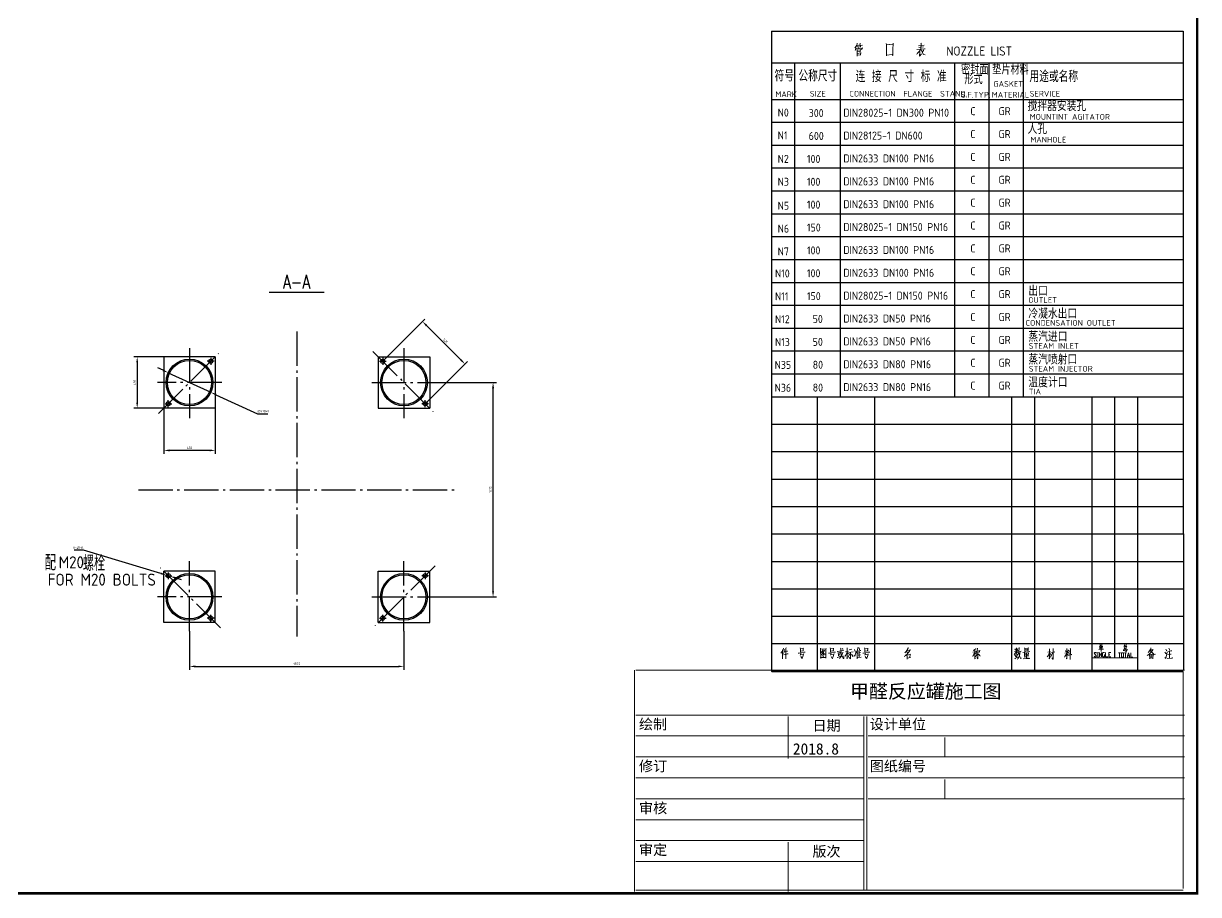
# Model space of a CAD drawing. Header units: millimetres. Extents: x 494 to 1457, y -714 to -33.
# Drawn here: x 943 to 1457, y -714 to -333 of the extents above; entities that cross this region are included whole.
import ezdxf
from ezdxf.enums import TextEntityAlignment as Align

# ---------------------------------------------------------------- set-up
doc = ezdxf.new("R2010")
doc.units = ezdxf.units.MM
doc.linetypes.add('CENTER', pattern=[20, 15, -2, 1, -2])
doc.layers.get('0').update_dxf_attribs({"color": 4, "linetype": 'CONTINUOUS'})
doc.layers.get('Defpoints').update_dxf_attribs({"linetype": 'CONTINUOUS'})
for name, color, linetype in [('1', 7, 'CONTINUOUS'), ('2', 5, 'CONTINUOUS'), ('3', 1, 'CENTER'), ('6', 1, 'CONTINUOUS'), ('实线', 1, 'CONTINUOUS')]:
    doc.layers.add(name, color=color, linetype=linetype)
doc.layers.add('标注', color=7, linetype='CONTINUOUS', lineweight=18)
doc.styles.add('ACISOTS', font='isocp.shx', dxfattribs={"height": 1, "bigfont": 'gbcbig.shx'})
doc.styles.add('HZ5', font='txt.shx', dxfattribs={"width": 0.75})
doc.styles.add('WMF-华文楷体0', font='STKAITI.TTF')
doc.styles.add('WMF-宋体0', font='')
doc.styles.get('WMF-宋体0').set_extended_font_data('SimSun')
doc.dimstyles.new('20', dxfattribs={"dimtxt": 3.5, "dimasz": 2.5, "dimexe": 0.5, "dimexo": 0.5, "dimtad": 1, "dimdec": 0, "dimlfac": 20, "dimzin": 0, "dimdsep": 46, "dimtxsty": 'HZ5', "dimcen": 0, "dimadec": 0, "dimazin": 0, "dimtfac": 0.857143, "dimtdec": 0, "dimtmove": 0, "dimatfit": 0, "dimfxl": 0, "dimtvp": 1.5, "dimtolj": 1, "dimtzin": 0, "dimarcsym": 0})
doc.dimstyles.new('副本20', dxfattribs={"dimtxt": 3.5, "dimasz": 2.5, "dimexe": 0.5, "dimexo": 0.5, "dimtad": 1, "dimtih": 1, "dimtoh": 1, "dimdec": 0, "dimlfac": 20, "dimzin": 0, "dimdsep": 46, "dimtxsty": 'HZ5', "dimcen": 0, "dimadec": 0, "dimazin": 0, "dimtfac": 0.857143, "dimtdec": 0, "dimtmove": 0, "dimatfit": 0, "dimfxl": 0, "dimtvp": 1.5, "dimtolj": 1, "dimtzin": 0, "dimarcsym": 0})

# ---------------------------------------------------------------- blocks, each defined once
blk = doc.blocks.new('*U68')
at = {"layer": '1', "color": 7, "linetype": 'Continuous'}
blk.add_line((636.04, 469.57), (652.04, 469.57), dxfattribs=at)
at = {"layer": '1', "color": 0, "linetype": 'Continuous', "style": 'HZ5', "width": 0.75}
blk.add_text('A-A', height=4, dxfattribs=at).set_placement((644.04, 472.57), align=Align.MIDDLE)
blk = doc.blocks.new('*D195')
at = {"layer": '1', "color": 0, "lineweight": -2, "transparency": 16777216}
for p, q in [((1123.66, -490.21), (1150.05, -490.21)), ((1148.55, -581.46), (1148.55, -492.71)), ((1123.66, -583.96), (1150.05, -583.96))]:
    blk.add_line(p, q, dxfattribs=at)
at = {"layer": '1', "color": 0, "transparency": 16777216}
for points in [[(1148.13, -492.71), (1148.97, -492.71), (1148.55, -490.21)], [(1148.13, -581.46), (1148.97, -581.46), (1148.55, -583.96)]]:
    blk.add_solid(points, dxfattribs=at)
at = {"layer": 'Defpoints', "color": 0, "transparency": 16777216}
for p in [(1123.66, -490.21), (1148.55, -490.21), (1123.66, -583.96)]:
    blk.add_point(p, dxfattribs=at)
at = {"layer": '1', "color": 0, "transparency": 16777216, "insert": (1147.42, -537.09), "char_height": 1, "attachment_point": 5, "rotation": 90, "style": 'ACISOTS'}
blk.add_mtext('\\A1;1875', dxfattribs=at)
blk = doc.blocks.new('*D196')
at = {"layer": '1', "color": 0, "lineweight": -2, "transparency": 16777216}
for p, q in [((1015.83, -598.93), (1015.83, -615.86)), ((1109.58, -598.93), (1109.58, -615.86)), ((1018.33, -614.36), (1107.08, -614.36))]:
    blk.add_line(p, q, dxfattribs=at)
at = {"layer": '1', "color": 0, "transparency": 16777216}
for points in [[(1018.33, -613.95), (1018.33, -614.78), (1015.83, -614.36)], [(1107.08, -613.95), (1107.08, -614.78), (1109.58, -614.36)]]:
    blk.add_solid(points, dxfattribs=at)
at = {"layer": 'Defpoints', "color": 0, "transparency": 16777216}
for p in [(1015.83, -598.93), (1109.58, -598.93), (1109.58, -614.36)]:
    blk.add_point(p, dxfattribs=at)
at = {"layer": '1', "color": 0, "transparency": 16777216, "insert": (1062.71, -613.24), "char_height": 1, "attachment_point": 5, "style": 'ACISOTS'}
blk.add_mtext('\\A1;1875', dxfattribs=at)
blk = doc.blocks.new('*D197')
at = {"layer": '1', "color": 0, "lineweight": -2, "transparency": 16777216}
for p, q in [((1004.58, -501.46), (1004.58, -521.4)), ((1027.08, -501.46), (1027.08, -521.4)), ((1024.58, -519.9), (1007.08, -519.9))]:
    blk.add_line(p, q, dxfattribs=at)
at = {"layer": '1', "color": 0, "transparency": 16777216}
for points in [[(1007.08, -519.49), (1007.08, -520.32), (1004.58, -519.9)], [(1024.58, -519.49), (1024.58, -520.32), (1027.08, -519.9)]]:
    blk.add_solid(points, dxfattribs=at)
at = {"layer": 'Defpoints', "color": 0, "transparency": 16777216}
for p in [(1004.58, -501.46), (1027.08, -501.46), (1004.58, -519.9)]:
    blk.add_point(p, dxfattribs=at)
at = {"layer": '1', "color": 0, "transparency": 16777216, "insert": (1015.83, -518.78), "char_height": 1, "attachment_point": 5, "style": 'ACISOTS'}
blk.add_mtext('\\A1;450', dxfattribs=at)
blk = doc.blocks.new('*D198')
at = {"layer": '1', "color": 0, "lineweight": -2, "transparency": 16777216}
for p, q in [((1100.3, -480.93), (1118.75, -462.49)), ((1119.46, -465.32), (1134.48, -480.34)), ((1118.86, -499.5), (1137.31, -481.05))]:
    blk.add_line(p, q, dxfattribs=at)
at = {"layer": '1', "color": 0, "transparency": 16777216}
for points in [[(1119.75, -465.02), (1119.16, -465.61), (1117.69, -463.55)], [(1134.78, -480.05), (1134.19, -480.64), (1136.25, -482.11)]]:
    blk.add_solid(points, dxfattribs=at)
at = {"layer": 'Defpoints', "color": 0, "transparency": 16777216}
for p in [(1100.3, -480.93), (1136.25, -482.11), (1118.86, -499.5)]:
    blk.add_point(p, dxfattribs=at)
at = {"layer": '1', "color": 0, "transparency": 16777216, "insert": (1127.76, -472.03), "char_height": 1, "attachment_point": 5, "rotation": 315, "style": 'ACISOTS'}
blk.add_mtext('\\A1;525', dxfattribs=at)
blk = doc.blocks.new('*D199')
at = {"layer": '1', "color": 0, "lineweight": -2, "transparency": 16777216}
for p, q in [((1004.58, -478.96), (991.45, -478.96)), ((992.95, -481.46), (992.95, -498.96)), ((1004.58, -501.46), (991.45, -501.46))]:
    blk.add_line(p, q, dxfattribs=at)
at = {"layer": '1', "color": 0, "transparency": 16777216}
for points in [[(992.53, -481.46), (993.37, -481.46), (992.95, -478.96)], [(992.53, -498.96), (993.37, -498.96), (992.95, -501.46)]]:
    blk.add_solid(points, dxfattribs=at)
at = {"layer": 'Defpoints', "color": 0, "transparency": 16777216}
for p in [(1004.58, -478.96), (992.95, -501.46), (1004.58, -501.46)]:
    blk.add_point(p, dxfattribs=at)
at = {"layer": '1', "color": 0, "transparency": 16777216, "insert": (991.82, -490.21), "char_height": 1, "attachment_point": 5, "rotation": 90, "style": 'ACISOTS'}
blk.add_mtext('\\A1;450', dxfattribs=at)
blk = doc.blocks.new('*D200')
at = {"layer": '1', "color": 0, "lineweight": -2, "transparency": 16777216}
for p, q in [((1004.26, -484.89), (1001.99, -483.84)), ((1006.53, -485.93), (1025.13, -494.5)), ((1027.4, -495.54), (1045.48, -503.86)), ((1045.48, -503.86), (1050.11, -503.86))]:
    blk.add_line(p, q, dxfattribs=at)
at = {"layer": '1', "color": 0, "transparency": 16777216}
for points in [[(1004.44, -484.51), (1004.09, -485.27), (1006.53, -485.93)], [(1027.58, -495.16), (1027.23, -495.92), (1025.13, -494.5)]]:
    blk.add_solid(points, dxfattribs=at)
at = {"layer": 'Defpoints', "color": 0, "transparency": 16777216}
for p in [(1006.53, -485.93), (1025.13, -494.5)]:
    blk.add_point(p, dxfattribs=at)
at = {"layer": '1', "color": 0, "transparency": 16777216, "insert": (1048.11, -502.74), "char_height": 1, "attachment_point": 5, "style": 'ACISOTS'}
blk.add_mtext('\\A1;∅410x8', dxfattribs=at)
blk = doc.blocks.new('*D201')
at = {"layer": '1', "color": 0, "lineweight": -2, "transparency": 16777216}
for p, q in [((969.52, -563.59), (965.44, -563.59)), ((1003.3, -573.71), (969.52, -563.59)), ((1007.42, -574.94), (1005.69, -574.43)), ((1009.81, -575.66), (1012.21, -576.38))]:
    blk.add_line(p, q, dxfattribs=at)
at = {"layer": '1', "color": 0, "transparency": 16777216}
for points in [[(1003.42, -573.31), (1003.18, -574.11), (1005.69, -574.43)], [(1009.93, -575.26), (1009.69, -576.06), (1007.42, -574.94)]]:
    blk.add_solid(points, dxfattribs=at)
at = {"layer": 'Defpoints', "color": 0, "transparency": 16777216}
for p in [(1005.69, -574.43), (1007.42, -574.94)]:
    blk.add_point(p, dxfattribs=at)
at = {"layer": '1', "color": 0, "transparency": 16777216, "insert": (967.17, -562.47), "char_height": 1, "attachment_point": 5, "style": 'ACISOTS'}
blk.add_mtext('\\A1;8-∅36', dxfattribs=at)

msp = doc.modelspace()

# ---------------------------------------------------------------- linework, layer by layer
at = {"color": 1}
for p, q in [((1450.299, -496.559), (1270.299, -496.559)), ((1450.299, -508.559), (1270.299, -508.559)), ((1450.299, -520.559), (1270.299, -520.559)), ((1450.299, -532.559), (1270.299, -532.559)), ((1450.299, -544.559), (1270.299, -544.559)), ((1450.299, -556.559), (1270.299, -556.559)), ((1450.299, -568.559), (1270.299, -568.559)), ((1450.299, -580.559), (1270.299, -580.559)), ((1450.299, -592.559), (1270.299, -592.559)), ((1450.299, -604.559), (1270.299, -604.559))]:
    msp.add_line(p, q, dxfattribs=at)
at = {"color": 1, "lineweight": 0, "const_width": 1.058}
msp.add_lwpolyline([(494.737, -713.57), (1456.472, -713.57), (1456.472, -33.873), (494.737, -33.873), (494.737, -713.57)], close=True, dxfattribs=at)
at = {"color": 4, "lineweight": 0}
for points in [[(1307.793, -341.886), (1307.755, -342.129), (1307.543, -342.696), (1307.263, -343.166), (1307.225, -343.211), (1306.976, -343.589), (1306.801, -343.824)], [(1307.157, -343.877), (1307.157, -344.202), (1307.119, -344.392), (1307.051, -344.626), (1306.976, -344.816), (1306.907, -345.005)], [(1307.157, -344.301), (1310.132, -343.968), (1310.026, -343.824), (1309.7, -344.626)], [(1307.505, -342.885), (1308.467, -342.643)], [(1307.649, -342.885), (1307.823, -343.309), (1307.823, -343.635)], [(1308.361, -343.4), (1308.467, -343.733), (1308.467, -344.066)], [(1309.102, -341.796), (1309.102, -342.076), (1308.891, -342.598), (1308.641, -343.12), (1308.497, -343.446)], [(1308.815, -342.885), (1310.132, -342.643)], [(1309.14, -342.885), (1309.277, -343.309), (1309.277, -343.589)], [(1320.501, -341.985), (1320.615, -342.409), (1320.645, -346.284), (1320.645, -346.428), (1320.645, -347.366), (1320.577, -347.041), (1323.128, -346.806), (1323.022, -346.753), (1323.302, -347.185), (1323.34, -346.519), (1323.37, -345.671), (1323.408, -344.581), (1323.446, -341.939), (1323.589, -342.076), (1323.264, -342.219), (1321.992, -342.363), (1321.924, -342.363), (1320.645, -342.507)], [(1334.526, -342.931), (1337.009, -342.696)], [(1334.776, -343.733), (1336.759, -343.499)], [(1335.624, -341.796), (1335.7, -342.03), (1335.662, -344.49)], [(1307.717, -344.581), (1307.717, -344.816), (1307.755, -345.905), (1307.717, -347.465), (1307.687, -347.185), (1307.717, -346.806)], [(1307.755, -346.284), (1309.382, -345.996), (1309.314, -345.905), (1309.14, -346.942), (1309.314, -346.942), (1307.717, -347.132)], [(1307.793, -344.869), (1309.314, -344.679), (1309.246, -344.535), (1309.065, -345.436), (1309.208, -345.436), (1307.755, -345.572)], [(1335.45, -344.535), (1335.238, -344.914), (1334.95, -345.383), (1334.882, -345.482), (1334.708, -345.671), (1334.458, -345.905), (1334.14, -346.239), (1333.929, -346.473), (1333.717, -346.662)], [(1333.891, -344.581), (1337.433, -344.301), (1337.327, -344.255), (1337.153, -344.346)], [(1335.026, -345.338), (1335.094, -345.572), (1335.064, -347.321), (1334.95, -347.465), (1335.874, -346.428)], [(1335.556, -344.626), (1336.759, -346.852), (1337.433, -346.942), (1336.759, -346.753), (1336.585, -346.519)], [(1336.797, -344.816), (1336.759, -345.058), (1336.161, -345.762)], [(1276.549, -606.233), (1276.637, -606.39), (1276.574, -606.315), (1276.606, -611.035), (1276.574, -610.682), (1276.606, -610.09)], [(1282.801, -606.233), (1282.921, -606.705), (1282.921, -608.086), (1282.921, -607.727), (1284.333, -607.531), (1284.1, -607.531), (1284.156, -606.548), (1284.188, -606.39), (1284.245, -606.51), (1284.043, -606.548), (1282.921, -606.705)], [(1296.018, -606.233), (1296.138, -606.705), (1296.138, -608.086), (1296.138, -607.727), (1297.556, -607.531), (1297.316, -607.531), (1297.38, -606.548), (1297.405, -606.39), (1297.468, -606.51), (1297.26, -606.548), (1296.138, -606.705)], [(1303.399, -606.233), (1303.367, -610.367), (1303.31, -611.117), (1303.279, -610.72), (1303.336, -610.285)], [(1308.088, -606.113), (1308.088, -606.315), (1307.855, -607.14), (1307.615, -607.771), (1307.35, -608.401)], [(1308.498, -606.157), (1308.737, -606.787), (1308.737, -606.939), (1308.769, -607.14)], [(1311.006, -606.233), (1311.126, -606.705), (1311.126, -608.086), (1311.126, -607.727), (1312.544, -607.531), (1312.304, -607.531), (1312.367, -606.548), (1312.393, -606.39), (1312.456, -606.51), (1312.248, -606.548), (1311.126, -606.705)], [(1330.047, -606.157), (1330.015, -606.428), (1329.662, -607.058), (1329.454, -607.455), (1329.221, -607.808), (1328.925, -608.199), (1328.629, -608.477)], [(1377.374, -606.233), (1377.431, -606.51), (1377.431, -608.672), (1377.374, -608.401), (1377.431, -608.161)], [(1378.584, -606.157), (1378.584, -606.39), (1378.553, -606.825), (1378.464, -607.374), (1378.376, -607.966), (1378.256, -608.439), (1378.111, -608.874), (1378.08, -608.987)], [(1380.91, -606.233), (1381.004, -606.63), (1381.03, -607.846), (1380.941, -607.651), (1382.593, -607.455), (1382.504, -607.455), (1382.593, -606.271), (1382.681, -606.353), (1381.004, -606.586)], [(1413.741, -605.344), (1413.816, -605.558), (1413.867, -605.962), (1413.867, -606.359), (1413.886, -606.624), (1413.829, -606.453), (1415.033, -606.34), (1414.913, -606.315), (1415.001, -605.489), (1415.052, -605.439), (1415.001, -605.413), (1414.982, -605.464), (1413.848, -605.602)], [(1413.955, -604.846), (1414.169, -605.18), (1414.188, -605.413), (1414.132, -605.13)], [(1414.043, -606.056), (1414.768, -605.911)], [(1414.377, -605.584), (1414.396, -606.926), (1414.415, -607.588), (1414.415, -607.777), (1414.377, -607.613), (1414.396, -607.235)], [(1414.68, -604.777), (1414.787, -604.897), (1414.737, -604.871), (1414.503, -605.533)], [(1424.487, -605.558), (1424.544, -605.773), (1424.575, -606.315), (1424.594, -606.624), (1424.563, -606.434), (1425.18, -606.365), (1425.514, -606.34), (1425.445, -606.34), (1425.533, -605.539), (1425.603, -605.609), (1425.407, -605.653), (1424.544, -605.798)], [(1424.525, -604.947), (1424.79, -605.3), (1424.808, -605.42)], [(1425.445, -604.783), (1425.426, -604.897), (1425.142, -605.703)], [(1436.179, -606.195), (1436.122, -606.51), (1435.945, -606.901), (1435.794, -607.178), (1435.561, -607.569), (1435.321, -607.928), (1435.12, -608.161), (1434.968, -608.319)], [(1275.484, -606.39), (1275.339, -606.901), (1275.131, -607.374), (1274.891, -607.808), (1274.658, -608.161), (1274.482, -608.401), (1274.362, -608.558)], [(1275.131, -607.493), (1275.162, -609.857), (1275.162, -610.525), (1275.162, -610.998), (1275.131, -610.758), (1275.162, -610.33)], [(1275.515, -609.227), (1277.608, -608.829), (1277.463, -608.792), (1277.198, -608.911)], [(1275.988, -606.901), (1275.9, -607.531), (1275.78, -608.086), (1275.66, -608.477), (1275.572, -608.716)], [(1275.988, -608.004), (1277.343, -607.651), (1277.198, -607.651), (1276.959, -607.771)], [(1282.007, -608.514), (1282.385, -608.514), (1283.154, -608.439), (1285.045, -608.161), (1284.837, -608.124), (1284.541, -608.199)], [(1283.123, -608.439), (1282.921, -609.384), (1282.858, -609.227), (1284.421, -608.987), (1284.333, -608.829), (1284.333, -608.987), (1284.156, -609.655), (1284.043, -610.09), (1283.892, -610.443), (1283.772, -610.72), (1283.684, -610.916), (1283.627, -610.96), (1283.098, -610.052), (1283.658, -610.878)], [(1291.682, -606.353), (1291.745, -606.863), (1291.802, -610.916), (1291.77, -610.487), (1293.869, -610.487), (1293.718, -610.443), (1293.428, -610.487)], [(1291.77, -606.863), (1294.253, -606.63), (1294.165, -606.51), (1294.102, -606.863), (1294.077, -610.405), (1294.045, -610.802), (1293.837, -610.487)], [(1292.596, -607.493), (1292.715, -607.531), (1293.541, -607.411), (1293.453, -607.298), (1293.068, -608.042), (1292.779, -608.439), (1292.508, -608.754), (1292.243, -609.031), (1291.947, -609.227)], [(1292.747, -606.901), (1292.747, -607.096), (1292.482, -607.689), (1292.155, -608.161), (1292.01, -608.357)], [(1292.539, -607.928), (1292.627, -607.928), (1293.541, -608.949), (1293.869, -608.949), (1293.541, -608.874), (1293.396, -608.792)], [(1292.571, -609.58), (1292.955, -609.857), (1293.131, -610.052)], [(1292.69, -608.911), (1293.012, -609.189), (1293.157, -609.384)], [(1295.224, -608.514), (1295.608, -608.514), (1296.377, -608.439), (1298.262, -608.161), (1298.054, -608.124), (1297.764, -608.199)], [(1296.346, -608.439), (1296.138, -609.384), (1296.081, -609.227), (1297.644, -608.987), (1297.556, -608.829), (1297.556, -608.987), (1297.38, -609.655), (1297.26, -610.09), (1297.115, -610.443), (1296.995, -610.72), (1296.907, -610.916), (1296.85, -610.96), (1296.314, -610.052), (1296.875, -610.878)], [(1298.999, -610.487), (1299.088, -610.487), (1300.449, -609.813)], [(1299.062, -607.808), (1299.151, -607.884), (1299.207, -607.846), (1301.747, -607.336), (1301.628, -607.336), (1301.508, -607.374)], [(1299.441, -608.281), (1299.504, -608.558), (1299.529, -609.107), (1299.529, -609.737), (1299.56, -609.422), (1300.241, -609.264), (1300.153, -609.264), (1300.298, -608.199), (1300.329, -608.319), (1299.504, -608.514)], [(1301.451, -608.161), (1301.451, -608.357), (1301.331, -608.716), (1301.186, -609.107), (1301.035, -609.422), (1300.827, -609.775), (1300.594, -610.172), (1300.386, -610.487), (1300.064, -610.916)], [(1300.474, -606.353), (1300.625, -606.51), (1300.594, -606.586), (1300.682, -607.651), (1300.739, -608.124), (1300.77, -608.514), (1300.827, -608.874), (1300.89, -609.227), (1300.978, -609.542), (1301.098, -609.895), (1301.275, -610.21), (1301.451, -610.487), (1301.684, -610.72), (1301.836, -610.84), (1301.949, -610.878), (1301.892, -609.699), (1301.892, -610.802)], [(1301.155, -606.472), (1301.451, -606.743), (1301.508, -606.863), (1301.539, -607.021)], [(1303.399, -607.966), (1303.247, -608.439), (1303.014, -608.987), (1302.749, -609.498), (1302.51, -609.895)], [(1302.718, -607.928), (1303.985, -607.689)], [(1303.455, -608.357), (1303.897, -608.874)], [(1304.432, -608.911), (1304.401, -609.069), (1303.783, -610.248)], [(1304.048, -608.281), (1305.964, -608.004)], [(1304.81, -608.281), (1304.899, -608.514), (1304.899, -610.487), (1304.873, -610.916), (1304.842, -611.073), (1304.281, -610.443), (1304.842, -610.998)], [(1304.313, -607.096), (1305.491, -606.863)], [(1305.283, -609.069), (1305.819, -609.857), (1305.907, -610.172), (1305.699, -609.655)], [(1306.468, -609.58), (1306.493, -609.542), (1306.758, -609.895), (1307.35, -607.771)], [(1306.525, -607.021), (1306.758, -607.374), (1306.909, -607.808)], [(1307.792, -607.531), (1307.823, -610.21), (1307.792, -610.72), (1307.76, -611.117), (1307.76, -610.758)], [(1307.968, -607.651), (1309.386, -607.374), (1309.33, -607.336), (1309.059, -607.411), (1308.617, -607.531), (1308.617, -610.367)], [(1308.031, -610.443), (1309.531, -610.248)], [(1308.088, -608.514), (1309.241, -608.319)], [(1308.119, -609.46), (1309.267, -609.264)], [(1310.212, -608.514), (1310.596, -608.514), (1311.365, -608.439), (1313.25, -608.161), (1313.042, -608.124), (1312.752, -608.199)], [(1311.334, -608.439), (1311.126, -609.384), (1311.069, -609.227), (1312.632, -608.987), (1312.544, -608.829), (1312.544, -608.987), (1312.367, -609.655), (1312.248, -610.09), (1312.103, -610.443), (1311.983, -610.72), (1311.895, -610.916), (1311.832, -610.96), (1311.302, -610.052), (1311.863, -610.878)], [(1329.631, -607.374), (1329.719, -607.411), (1331.049, -607.14), (1330.961, -607.058), (1330.721, -607.455), (1330.456, -607.884), (1330.192, -608.243), (1329.895, -608.596), (1329.574, -608.949), (1329.221, -609.302), (1328.837, -609.617), (1328.774, -609.655), (1328.54, -609.813), (1328.301, -610.014)], [(1329.309, -607.808), (1329.366, -607.846), (1329.687, -608.199), (1329.719, -608.401), (1329.599, -608.124)], [(1329.454, -609.227), (1329.511, -609.346), (1329.574, -610.33), (1329.599, -610.443), (1329.599, -611.155), (1329.574, -610.84), (1329.574, -610.72), (1331.017, -610.525), (1330.986, -610.525), (1330.841, -610.525), (1330.986, -609.069), (1331.049, -609.145), (1330.961, -609.189), (1329.542, -609.422)], [(1359.222, -608.042), (1359.046, -608.558), (1358.838, -608.987), (1358.661, -609.422), (1358.485, -609.655), (1358.277, -609.97)], [(1358.396, -608.199), (1359.751, -607.846)], [(1359.638, -606.472), (1359.575, -606.63), (1359.191, -606.939), (1358.781, -607.216), (1358.428, -607.374)], [(1359.222, -607.058), (1359.254, -610.172), (1359.279, -611.035), (1359.222, -610.878), (1359.254, -610.525)], [(1359.254, -608.319), (1359.638, -608.634), (1359.726, -608.792)], [(1360.199, -608.829), (1360.167, -609.031), (1359.84, -609.737), (1359.518, -610.21)], [(1360.401, -606.315), (1360.375, -606.51), (1360.224, -607.336), (1360.111, -607.884), (1359.903, -608.558)], [(1360.464, -608.004), (1360.609, -608.199), (1360.552, -608.161), (1360.577, -610.248), (1360.577, -610.758), (1360.552, -611.035), (1360.079, -610.405), (1360.552, -610.96)], [(1360.167, -607.727), (1361.497, -607.455), (1361.378, -607.411), (1361.113, -608.281)], [(1360.873, -608.949), (1361.403, -609.58), (1361.497, -609.895)], [(1377.399, -607.808), (1377.134, -608.243), (1376.87, -608.634), (1376.605, -608.949), (1376.34, -609.227)], [(1376.574, -607.846), (1378.168, -607.531)], [(1376.574, -609.58), (1377.847, -609.302), (1377.872, -608.949), (1377.872, -609.107), (1377.727, -609.58), (1377.519, -610.09), (1377.311, -610.487), (1377.078, -610.72), (1376.87, -610.96), (1376.725, -611.073)], [(1376.75, -606.743), (1377.021, -607.178), (1377.078, -607.455)], [(1377.342, -608.911), (1377.021, -610.014), (1377.223, -610.09), (1377.462, -610.172), (1377.695, -610.285), (1377.992, -610.443)], [(1377.431, -607.884), (1377.784, -608.124), (1377.96, -608.319)], [(1377.96, -606.51), (1377.96, -606.705), (1377.727, -607.613)], [(1378.994, -607.966), (1378.906, -608.634), (1378.817, -609.107), (1378.729, -609.498), (1378.609, -609.857), (1378.376, -610.33), (1378.168, -610.682), (1377.935, -610.998), (1377.758, -611.155)], [(1378.345, -608.477), (1378.408, -608.558), (1378.698, -609.655), (1378.906, -610.172), (1379.114, -610.72), (1379.17, -610.84), (1379.618, -610.802), (1379.17, -610.758), (1379.025, -610.525)], [(1378.408, -607.966), (1379.498, -607.727)], [(1380.147, -608.281), (1381.206, -608.124), (1383.305, -607.884)], [(1380.355, -611.073), (1381.742, -610.916), (1382.416, -610.84), (1383.128, -610.84), (1383.04, -610.802), (1382.593, -610.84)], [(1380.822, -610.367), (1382.712, -610.172)], [(1380.853, -608.477), (1380.941, -608.792), (1380.973, -609.737), (1380.973, -609.932), (1380.885, -609.813), (1381.798, -609.699), (1382.624, -609.655), (1382.504, -609.617), (1382.656, -608.401), (1382.769, -608.477), (1381.767, -608.634), (1380.941, -608.754)], [(1381.004, -607.14), (1382.183, -606.939)], [(1381.238, -609.227), (1382.271, -609.107)], [(1381.742, -608.634), (1381.742, -610.916)], [(1391.889, -608.319), (1391.593, -608.911), (1391.36, -609.46), (1391.12, -609.813), (1390.856, -610.21)], [(1391.095, -608.199), (1392.419, -607.966)], [(1391.858, -606.624), (1391.889, -606.825), (1391.832, -611.111), (1391.769, -610.878), (1391.858, -610.128)], [(1391.921, -608.552), (1392.33, -609.025), (1392.362, -609.182)], [(1393.276, -608.281), (1393.043, -608.829), (1392.746, -609.46), (1392.482, -609.895), (1392.305, -610.21), (1392.129, -610.405)], [(1392.658, -608.237), (1394.101, -608.042), (1394.013, -608.004), (1393.837, -608.079)], [(1393.396, -606.586), (1393.427, -606.781), (1393.427, -610.916), (1393.396, -611.155), (1393.364, -611.231), (1392.866, -610.563), (1393.364, -611.155)], [(1399.352, -608.552), (1399.118, -609.182), (1398.854, -609.655), (1398.614, -609.97), (1398.381, -610.248)], [(1398.589, -608.514), (1400.032, -608.319)], [(1398.822, -607.374), (1399.03, -607.727), (1399.062, -607.884), (1399.062, -608.042)], [(1399.383, -606.51), (1399.44, -606.743), (1399.415, -611.073), (1399.352, -610.84), (1399.415, -610.367)], [(1399.415, -608.754), (1399.799, -609.107), (1399.887, -609.227)], [(1399.944, -607.178), (1399.944, -607.374), (1399.56, -608.395)], [(1399.824, -609.655), (1401.627, -609.182), (1401.507, -609.145), (1401.299, -609.264)], [(1400.209, -608.281), (1400.385, -608.552), (1400.474, -608.754), (1400.505, -608.949)], [(1400.272, -607.254), (1400.505, -607.651), (1400.537, -607.808)], [(1400.915, -606.466), (1400.978, -606.743), (1400.915, -611.351), (1400.858, -610.998), (1400.915, -610.525)], [(1411.447, -609.844), (1411.674, -610.14), (1412.121, -610.14), (1412.348, -609.844), (1411.447, -608.64), (1411.674, -608.344), (1412.121, -608.344), (1412.348, -608.64)], [(1412.795, -608.344), (1413.249, -608.344)], [(1412.795, -610.14), (1413.249, -610.14)], [(1413.022, -608.344), (1413.022, -610.14)], [(1413.407, -607.021), (1415.405, -606.787), (1415.304, -606.762), (1415.159, -606.806)], [(1413.697, -610.14), (1413.697, -608.344), (1414.598, -610.14), (1414.598, -608.344)], [(1415.72, -609.245), (1415.947, -609.245), (1415.947, -610.14), (1415.272, -610.14), (1415.045, -609.844), (1415.045, -608.64), (1415.272, -608.344), (1415.947, -608.344)], [(1416.394, -608.344), (1416.394, -610.14), (1417.296, -610.14)], [(1417.743, -610.14), (1417.743, -608.344), (1418.644, -608.344)], [(1417.743, -609.245), (1418.191, -609.245)], [(1417.743, -610.14), (1418.644, -610.14)], [(1421.953, -608.47), (1422.848, -608.47)], [(1422.401, -608.47), (1422.401, -610.273)], [(1423.302, -610.273), (1423.302, -608.47), (1424.197, -608.47), (1424.197, -610.273), (1423.302, -610.273), (1423.302, -610.273)], [(1424.311, -606.813), (1424.311, -607.002), (1424.298, -607.191), (1424.241, -607.355), (1424.191, -607.519), (1424.172, -607.594)], [(1424.525, -606.857), (1424.594, -607.046), (1424.682, -607.216), (1424.808, -607.38), (1424.934, -607.519), (1425.073, -607.638), (1425.231, -607.708), (1425.464, -607.783), (1425.59, -607.783), (1425.464, -607.235), (1425.552, -607.783), (1425.571, -607.783)], [(1424.651, -608.47), (1425.546, -608.47)], [(1424.916, -606.693), (1425.13, -606.907), (1425.161, -606.951), (1425.18, -607.027)], [(1425.098, -608.47), (1425.098, -610.273)], [(1425.571, -606.787), (1425.817, -607.046), (1425.867, -607.121), (1425.905, -607.26)], [(1426, -610.273), (1426, -609.668), (1426.447, -608.47), (1426.895, -609.668), (1426.895, -610.273)], [(1426, -609.668), (1426.895, -609.668)], [(1427.348, -608.47), (1427.348, -610.273), (1428.243, -610.273)], [(1435.826, -607.178), (1437.067, -607.058), (1437.036, -607.058), (1437.156, -606.983), (1436.595, -607.727), (1436.387, -607.966), (1436.09, -608.319), (1436.065, -608.357), (1435.737, -608.716), (1435.384, -609.031), (1435.088, -609.264), (1434.767, -609.46), (1434.584, -609.542)], [(1435.826, -607.531), (1435.945, -607.569), (1436.355, -607.928), (1436.532, -608.124), (1436.74, -608.319), (1436.979, -608.558), (1437.685, -609.189), (1438.214, -609.031), (1438.189, -609.031), (1437.685, -609.107), (1437.244, -608.792), (1437.092, -608.987), (1435.681, -609.107), (1435.592, -608.987), (1435.649, -609.069), (1435.681, -611.117), (1435.649, -610.758), (1435.681, -610.72), (1435.706, -610.72), (1437.067, -610.645), (1437.067, -611.117), (1437.124, -608.987)], [(1435.769, -609.857), (1436.891, -609.775)], [(1436.355, -609.031), (1436.355, -610.645)], [(1442.261, -608.161), (1442.406, -608.319), (1442.582, -608.558), (1442.67, -608.716), (1442.702, -608.874)], [(1442.317, -610.487), (1442.702, -610.916), (1443.351, -608.161)], [(1442.67, -606.825), (1442.935, -607.178), (1443.055, -607.336), (1443.086, -607.569)], [(1443.231, -610.878), (1445.589, -610.682), (1445.532, -610.601), (1445.267, -610.72)], [(1443.553, -607.771), (1444.914, -607.613), (1445.299, -607.569), (1445.179, -607.531), (1445.034, -607.613)], [(1443.553, -609.189), (1444.826, -609.031), (1445.122, -608.987), (1445.034, -608.949), (1444.914, -608.987)], [(1444.057, -606.353), (1444.233, -606.63), (1444.322, -606.901), (1444.385, -607.058), (1444.385, -607.298)], [(1444.29, -607.727), (1444.29, -610.758)]]:
    msp.add_lwpolyline(points, dxfattribs=at)
at = {"color": 1}
for points in [[(1450.299, -366.559), (1270.295, -366.559)], [(1450.299, -376.559), (1270.295, -376.559)], [(1450.299, -386.559), (1270.295, -386.559)], [(1450.299, -396.559), (1270.295, -396.559)], [(1450.299, -406.559), (1270.295, -406.559)], [(1450.299, -416.559), (1270.295, -416.559)], [(1450.299, -426.559), (1270.295, -426.559)], [(1450.299, -436.559), (1270.295, -436.559)], [(1450.299, -446.559), (1270.295, -446.559)], [(1450.299, -456.559), (1270.295, -456.559)], [(1450.299, -466.559), (1270.295, -466.559)], [(1450.299, -476.559), (1270.295, -476.559)], [(1450.299, -486.559), (1270.295, -486.559)], [(1450.299, -496.559), (1450.506, -615.941)]]:
    msp.add_lwpolyline(points, dxfattribs=at)
at = {"color": 1, "lineweight": 0}
for points in [[(1210.416, -615.941), (1210.416, -712.776)], [(1211.033, -615.941), (1450.916, -615.941)], [(1450.299, -616.559), (1450.299, -711.542)], [(1211.033, -635.608), (1450.916, -635.608)], [(1277.619, -636.225), (1277.619, -654.569)], [(1310.602, -636.225), (1310.602, -712.159)], [(1311.925, -636.225), (1311.925, -712.159)], [(1211.033, -644.78), (1310.602, -644.78)], [(1312.543, -644.78), (1450.916, -644.78)], [(1346.144, -645.397), (1346.144, -653.864)], [(1211.033, -653.864), (1310.602, -653.864)], [(1312.543, -653.864), (1450.916, -653.864)], [(1211.033, -663.036), (1310.602, -663.036)], [(1312.543, -663.036), (1450.916, -663.036)], [(1346.144, -663.741), (1346.144, -672.208)], [(1211.033, -672.208), (1310.602, -672.208)], [(1312.543, -672.208), (1450.916, -672.208)], [(1211.033, -681.38), (1310.602, -681.38)], [(1211.033, -690.552), (1310.602, -690.552)], [(1277.619, -691.169), (1277.619, -712.776)], [(1211.033, -699.724), (1310.602, -699.724)], [(1211.033, -712.159), (1450.299, -712.159)]]:
    msp.add_lwpolyline(points, dxfattribs=at)
at = {"layer": '2'}
for p, q in [((1004.584, -478.965), (1004.584, -501.465)), ((1027.084, -478.965), (1004.584, -478.965)), ((1027.084, -478.965), (1027.084, -501.465)), ((1098.334, -478.965), (1098.334, -501.465)), ((1098.334, -478.965), (1120.834, -478.965)), ((1120.834, -478.965), (1120.834, -501.465)), ((1027.084, -501.465), (1004.584, -501.465)), ((1098.334, -501.465), (1120.834, -501.465)), ((1027.084, -572.715), (1004.584, -572.715)), ((1004.584, -595.215), (1004.584, -572.715)), ((1027.084, -595.215), (1027.084, -572.715)), ((1098.334, -572.715), (1120.834, -572.715)), ((1098.334, -595.215), (1098.334, -572.715)), ((1120.834, -595.215), (1120.834, -572.715)), ((1027.084, -595.215), (1004.584, -595.215)), ((1098.334, -595.215), (1120.834, -595.215))]:
    msp.add_line(p, q, dxfattribs=at)
for centre, radius in [((1015.834, -490.215), 10.238), ((1015.834, -490.215), 9.638), ((1025.115, -480.934), 0.9), ((1109.584, -490.215), 10.238), ((1100.303, -480.934), 0.9), ((1109.584, -490.215), 9.638), ((1006.553, -499.496), 0.9), ((1118.865, -499.496), 0.9), ((1015.834, -583.965), 10.238), ((1006.553, -574.684), 0.9), ((1015.834, -583.965), 9.638), ((1109.584, -583.965), 10.238), ((1109.584, -583.965), 9.638), ((1118.865, -574.684), 0.9), ((1025.115, -593.246), 0.9), ((1100.303, -593.246), 0.9)]:
    msp.add_circle(centre, radius, dxfattribs=at)
at = {"layer": '3'}
for p, q in [((1062.709, -467.915), (1062.709, -601.327)), ((1002.245, -503.804), (1028.463, -477.585)), ((1015.834, -475.245), (1015.834, -505.8)), ((1095.995, -476.626), (1122.213, -502.844)), ((1109.584, -475.245), (1109.584, -505.8)), ((1026.551, -480.934), (1023.613, -480.934)), ((1025.115, -479.497), (1025.115, -482.443)), ((1098.867, -480.934), (1101.812, -480.934)), ((1100.303, -479.498), (1100.303, -482.436)), ((1029.917, -490.215), (1001.755, -490.215)), ((1095.501, -490.215), (1123.664, -490.215)), ((1006.553, -500.931), (1006.553, -497.994)), ((1118.865, -500.932), (1118.865, -497.987)), ((1005.117, -499.496), (1008.062, -499.496)), ((1120.301, -499.496), (1117.363, -499.496)), ((993.471, -537.09), (1131.962, -537.09)), ((1015.834, -598.935), (1015.834, -568.38)), ((1109.584, -598.935), (1109.584, -568.38)), ((1029.423, -597.554), (1003.205, -571.335)), ((1005.117, -574.684), (1008.055, -574.684)), ((1006.553, -573.247), (1006.553, -576.193)), ((1123.173, -570.376), (1096.955, -596.594)), ((1120.302, -574.684), (1117.356, -574.684)), ((1118.865, -573.248), (1118.865, -576.186)), ((1029.917, -583.965), (1001.755, -583.965)), ((1095.501, -583.965), (1123.664, -583.965)), ((1026.552, -593.246), (1023.606, -593.246)), ((1025.115, -594.681), (1025.115, -591.744)), ((1098.867, -593.246), (1101.805, -593.246)), ((1100.303, -594.682), (1100.303, -591.737))]:
    msp.add_line(p, q, dxfattribs=at)
at = {"layer": '6', "ltscale": 10}
msp.add_line((1450.299, -616.559), (1270.299, -616.559), dxfattribs=at)
at = {"layer": '6', "ltscale": 10, "const_width": 0.9}
msp.add_lwpolyline([(1270.299, -616.559), (1450.299, -616.559)], dxfattribs=at)
at = {"layer": '实线', "ltscale": 10}
for p, q in [((1270.295, -336.559), (1270.295, -476.559)), ((1270.295, -336.559), (1450.299, -336.559)), ((1450.299, -336.559), (1450.299, -496.559)), ((1270.295, -350.36), (1450.299, -350.36)), ((1280.295, -350.36), (1280.295, -476.559)), ((1300.295, -350.36), (1300.295, -476.559)), ((1350.295, -350.36), (1350.295, -476.559)), ((1365.295, -350.36), (1365.295, -476.559)), ((1380.295, -350.36), (1380.295, -476.559)), ((1270.295, -476.559), (1270.295, -496.559)), ((1280.295, -476.559), (1280.295, -496.559)), ((1300.295, -476.559), (1300.295, -496.559)), ((1350.295, -476.559), (1350.295, -496.559)), ((1365.295, -476.559), (1365.295, -496.559)), ((1380.295, -476.559), (1380.295, -496.559)), ((1270.303, -496.559), (1270.303, -616.559)), ((1290.303, -496.559), (1290.303, -616.559)), ((1315.303, -496.559), (1315.303, -616.559)), ((1375.303, -496.559), (1375.303, -616.559)), ((1385.303, -496.559), (1385.303, -616.559)), ((1410.303, -496.559), (1410.303, -616.559)), ((1420.303, -496.559), (1420.303, -610.559)), ((1430.303, -496.559), (1430.303, -616.559))]:
    msp.add_line(p, q, dxfattribs=at)
at = {"layer": '实线', "color": 1, "ltscale": 10}
msp.add_lwpolyline([(1405.295, -496.559), (1270.295, -496.559)], dxfattribs=at)
at = {"layer": '标注', "color": 1, "ltscale": 10}
msp.add_line((1430.303, -610.559), (1410.303, -610.559), dxfattribs=at)

# ---------------------------------------------------------------- block references
at = {"layer": '1', "xscale": 1.5, "yscale": 1.5, "zscale": 1.5}
msp.add_blockref('*U68', (96.588, -1155.033), dxfattribs=at)

# ---------------------------------------------------------------- texts
at = {"style": 'ACISOTS'}
for s, height, p in [('NOZZLE LIST', 4, (1346.749, -347.278)), ('符号', 5, (1271.66, -358.581)), ('公称尺寸', 5, (1282.064, -358.581)), ('连 接 尺 寸 标 准', 5, (1307.09, -358.862)), ('密封面', 4, (1353.206, -355.49)), ('垫片材料', 4, (1366.792, -355.49)), ('用途或名称', 5, (1383.109, -358.862)), ('形式', 4, (1354.612, -359.705)), ('GASKET ', 2.5, (1367.329, -360.894)), ('MARK', 2.5, (1271.986, -365.414)), ('SIZE', 2.5, (1287.051, -365.185)), ('CONNECTION  FLANGE  STAND.', 2.5, (1304.417, -365.185)), ('S.F.TYP.', 2.5, (1353.083, -365.644)), ('MATERIAL', 2.5, (1366.622, -365.644)), ('SERVICE', 2.5, (1383.182, -365.185)), ('C', 3.5, (1357.245, -373.321)), ('GR', 3.5, (1369.582, -373.321)), ('搅拌器安装孔', 4.5, (1382.265, -371.53)), ('N0', 3.5, (1273.012, -373.921)), ('300', 3.5, (1286.568, -374.15)), ('DIN28025-1 DN300 PN10', 3.5, (1301.711, -373.989)), ('MOUNTINT AGITATOR', 2.5, (1383.182, -375.287)), ('C', 3.5, (1357.245, -383.321)), ('GR', 3.5, (1369.582, -383.321)), ('人孔', 4.5, (1382.265, -381.53)), ('N1', 3.5, (1273.012, -383.921)), ('600', 3.5, (1286.568, -384.15)), ('DIN28125-1 DN600', 3.5, (1301.711, -383.989)), ('MANHOLE', 2.5, (1383.476, -385.287)), ('C', 3.5, (1357.245, -393.321)), ('GR', 3.5, (1369.582, -393.321)), ('N2', 3.5, (1273.012, -394.188)), ('100', 3.5, (1285.795, -394.195)), ('DIN2633 DN100 PN16', 3.5, (1301.711, -393.989)), ('N3', 3.5, (1273.012, -404.188)), ('100', 3.5, (1285.795, -404.195)), ('DIN2633 DN100 PN16', 3.5, (1301.711, -403.989)), ('C', 3.5, (1357.245, -403.321)), ('GR', 3.5, (1369.582, -403.321)), ('100', 3.5, (1285.795, -414.195)), ('DIN2633 DN100 PN16', 3.5, (1301.711, -413.989)), ('C', 3.5, (1357.245, -413.321)), ('GR', 3.5, (1369.582, -413.321)), ('N5', 3.5, (1273.012, -414.672)), ('N6', 3.5, (1273.012, -424.672)), ('150', 3.5, (1285.795, -424.195)), ('DIN28025-1 DN150 PN16', 3.5, (1301.711, -423.989)), ('C', 3.5, (1357.245, -423.321)), ('GR', 3.5, (1369.582, -423.321)), ('N7', 3.5, (1273.012, -434.672)), ('100', 3.5, (1285.795, -434.195)), ('DIN2633 DN100 PN16', 3.5, (1301.711, -433.989)), ('C', 3.5, (1357.245, -433.321)), ('GR', 3.5, (1369.582, -433.321)), ('N10', 3.5, (1271.838, -444.281)), ('100', 3.5, (1285.795, -444.195)), ('DIN2633 DN100 PN16', 3.5, (1301.711, -443.989)), ('C', 3.5, (1357.245, -443.321)), ('GR', 3.5, (1369.582, -443.321)), ('N11', 3.5, (1271.838, -454.281)), ('150', 3.5, (1285.795, -454.195)), ('DIN28025-1 DN150 PN16', 3.5, (1301.711, -453.989)), ('C', 3.5, (1357.245, -453.321)), ('GR', 3.5, (1369.582, -453.321)), ('出口', 4.5, (1382.6, -452.346)), ('OUTLET', 2.5, (1382.544, -455.381)), ('N12', 3.5, (1271.838, -464.281)), ('50', 3.5, (1288.303, -464.195)), ('DIN2633 DN50 PN16', 3.5, (1301.711, -463.989)), ('C', 3.5, (1357.245, -463.321)), ('GR', 3.5, (1369.582, -463.321)), ('冷凝水出口', 4.5, (1382.6, -462.346)), ('CONDENSATION OUTLET', 2.5, (1381.442, -465.381)), ('蒸汽进口', 4.5, (1382.6, -472.346)), ('N13', 3.5, (1271.838, -474.281)), ('50', 3.5, (1288.303, -474.195)), ('DIN2633 DN50 PN16', 3.5, (1301.711, -473.989)), ('C', 3.5, (1357.245, -473.321)), ('GR', 3.5, (1369.582, -473.321)), ('蒸汽喷射口', 4.5, (1382.6, -482.346)), ('STEAM INLET', 2.5, (1382.783, -475.455)), ('N35', 3.5, (1271.689, -484.262)), ('80', 3.5, (1288.303, -484.195)), ('DIN2633 DN80 PN16', 3.5, (1301.711, -483.989)), ('C', 3.5, (1357.245, -483.321)), ('GR', 3.5, (1369.582, -483.321)), ('温度计口', 4.5, (1382.6, -492.346)), ('STEAM INJECTOR', 2.5, (1382.783, -485.455)), ('N36', 3.5, (1271.689, -494.262)), ('80', 3.5, (1288.303, -494.195)), ('DIN2633 DN80 PN16', 3.5, (1301.711, -493.989)), ('C', 3.5, (1357.245, -493.321)), ('GR', 3.5, (1369.582, -493.321)), ('TIA', 2.5, (1382.783, -495.455))]:
    msp.add_text(s, height=height, dxfattribs=at).set_placement(p)
at = {"lineweight": 0}
for s, height, style, p in [('甲醛反应罐施工图', 6.0676, 'WMF-宋体0', (1304.638, -628.288)), ('绘制', 4.5154, 'WMF-华文楷体0', (1212.356, -641.87)), ('设计单位  ', 4.5154, 'WMF-华文楷体0', (1313.248, -641.87)), ('日期', 4.5154, 'WMF-华文楷体0', (1288.202, -642.487)), ('2018.8', 4.9388, 'WMF-宋体0', (1279.647, -652.894)), ('修订', 4.5154, 'WMF-华文楷体0', (1212.356, -660.214)), ('图纸编号', 4.5154, 'WMF-华文楷体0', (1313.248, -660.214)), ('审核', 4.5154, 'WMF-华文楷体0', (1212.356, -678.558)), ('审定', 4.5154, 'WMF-华文楷体0', (1212.356, -696.813)), ('版次', 4.5154, 'WMF-华文楷体0', (1288.202, -697.519))]:
    msp.add_text(s, height=height, dxfattribs=dict(at, style=style)).set_placement(p)
at = {"layer": '1', "style": 'ACISOTS'}
for s, height, p in [('配', 6.75, (952.586, -565.614)), ('M20', 5.25, (958.606, -566.205)), ('螺栓', 6.75, (969.195, -565.859))]:
    msp.add_text(s, height=height, dxfattribs=at).set_placement(p, align=Align.TOP_LEFT)
msp.add_text('FOR M20 BOLTS', height=5.25, dxfattribs=at).set_placement((953.815, -579.053))

# ---------------------------------------------------------------- dimensions: what is measured, and where the dimension line sits
at = {"layer": '1'}
dim = msp.add_aligned_dim(p1=(1100.303, -480.934), p2=(1118.865, -499.496), distance=24.585, dimstyle='20', override={"dimtxt": 4, "dimexe": 1.5, "dimexo": 0, "dimtxsty": 'ACISOTS'}, dxfattribs=at)
dim.commit()
dim.dimension.update_dxf_attribs({"geometry": '*D198', "text_midpoint": (1127.764, -472.035)})
for base, p1, p2, picture, middle in [((992.949, -501.465), (1004.584, -478.965), (1004.584, -501.465), '*D199', (991.824, -490.215)), ((1148.55, -490.215), (1123.664, -583.965), (1123.664, -490.215), '*D195', (1147.425, -537.09))]:
    dim = msp.add_linear_dim(base=base, p1=p1, p2=p2, angle=90, dimstyle='20', override={"dimtxt": 4, "dimexe": 1.5, "dimexo": 0, "dimtxsty": 'ACISOTS'}, dxfattribs=at)
    dim.commit()
    dim.dimension.update_dxf_attribs({"geometry": picture, "text_midpoint": middle})
for p1, p2, text, picture, middle in [((1006.53482, -485.93367), (1025.13359, -494.49586), '<>x8', '*D200', (1048.10703, -503.86353)), ((1007.416, -574.942), (1005.691, -574.426), '8-<>', '*D201', (967.167, -563.595))]:
    dim = msp.add_diameter_dim_2p(p1=p1, p2=p2, text=text, dimstyle='副本20', override={"dimtxsty": 'ACISOTS'}, dxfattribs=at)
    dim.commit()
    dim.dimension.update_dxf_attribs({"geometry": picture, "text_midpoint": middle, "dimtype": 163})
for base, p1, p2, picture, middle in [((1004.584, -519.904), (1027.084, -501.465), (1004.584, -501.465), '*D197', (1015.834, -518.779)), ((1109.584, -614.362), (1015.834, -598.935), (1109.584, -598.935), '*D196', (1062.709, -613.237))]:
    dim = msp.add_linear_dim(base=base, p1=p1, p2=p2, dimstyle='20', override={"dimtxt": 4, "dimexe": 1.5, "dimexo": 0, "dimtxsty": 'ACISOTS'}, dxfattribs=at)
    dim.commit()
    dim.dimension.update_dxf_attribs({"geometry": picture, "text_midpoint": middle})

doc.saveas('drawing.dxf')
